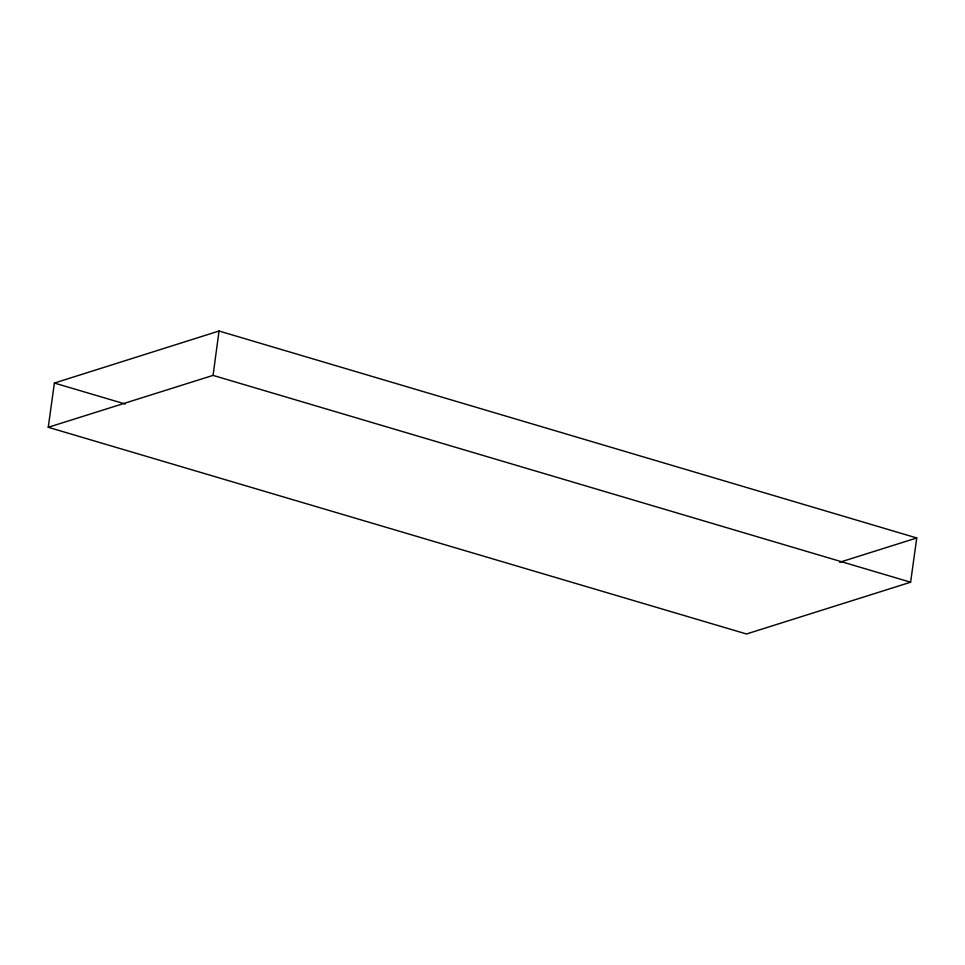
<?xml version="1.0" encoding="UTF-8"?>
<svg xmlns="http://www.w3.org/2000/svg" width="965" height="965" viewBox="0 0 965 965"><rect width="100%" height="100%" fill="white"/><g stroke="black" fill="none" stroke-linecap="round" stroke-linejoin="round"><path stroke-width="1.45" d="M48.25 427.29L213.06 375.385L219.031 331.019L916.75 537.963L910.61 582.209L746.488 633.981L48.25 427.29L54.39 383.045L219.031 331.019M839.683 562.269L916.75 537.963M213.06 375.385L910.61 582.209M54.39 383.045L125.221 404.009"/></g></svg>
